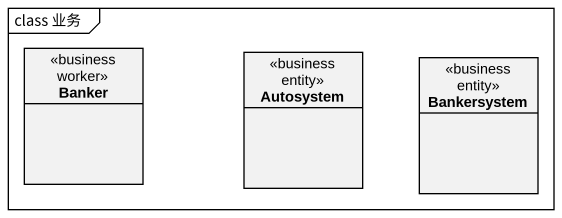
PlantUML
@startuml
mainframe class 业务
hide circle
hide empty members
class Banker <<business worker>>
class Autosystem <<business entity>>
class Bankersystem <<business entity>>
@enduml
